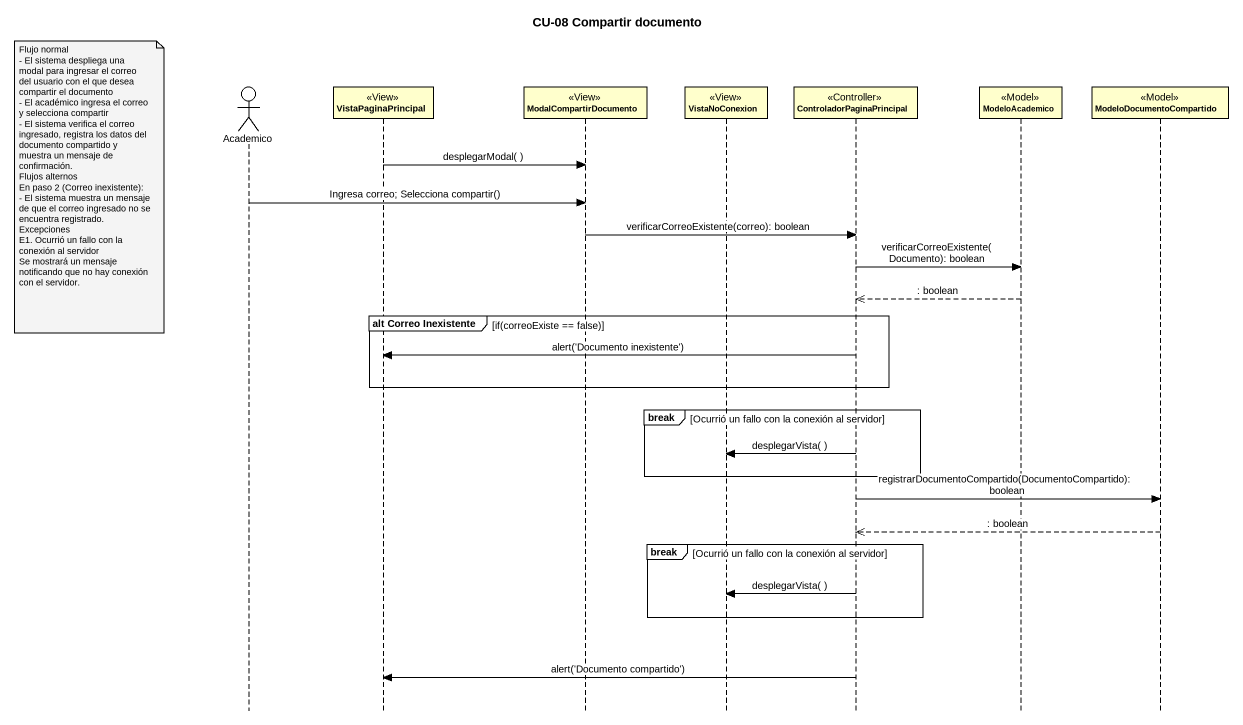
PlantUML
@startuml
title CU-08 Compartir documento
hide footbox
actor Academico
participant VistaPaginaPrincipal <<View>>
participant ModalCompartirDocumento <<View>>
participant VistaNoConexion <<View>>
participant ControladorPaginaPrincipal <<Controller>>
participant ModeloAcademico <<Model>>
participant ModeloDocumentoCompartido <<Model>>

VistaPaginaPrincipal -> ModalCompartirDocumento : desplegarModal( )
note left of Academico
  Flujo normal
  - El sistema despliega una modal para ingresar el correo del usuario con el que desea compartir el documento
  - El académico ingresa el correo y selecciona compartir
  - El sistema verifica el correo ingresado, registra los datos del documento compartido y muestra un mensaje de confirmación.
  Flujos alternos
  En paso 2 (Correo inexistente):
  - El sistema muestra un mensaje de que el correo ingresado no se encuentra registrado.
  Excepciones
  E1. Ocurrió un fallo con la conexión al servidor
  Se mostrará un mensaje notificando que no hay conexión con el servidor.
end note
Academico -> ModalCompartirDocumento : Ingresa correo; Selecciona compartir()
ModalCompartirDocumento -> ControladorPaginaPrincipal : verificarCorreoExistente(correo): boolean
ControladorPaginaPrincipal -> ModeloAcademico : verificarCorreoExistente(Documento): boolean
ModeloAcademico -->> ControladorPaginaPrincipal : : boolean
group alt Correo Inexistente [if(correoExiste == false)]
  ControladorPaginaPrincipal -> VistaPaginaPrincipal : alert('Documento inexistente')
end
break Ocurrió un fallo con la conexión al servidor
  ControladorPaginaPrincipal -> VistaNoConexion : desplegarVista( )
end
ControladorPaginaPrincipal -> ModeloDocumentoCompartido : registrarDocumentoCompartido(DocumentoCompartido): boolean
ModeloDocumentoCompartido -->> ControladorPaginaPrincipal : : boolean
break Ocurrió un fallo con la conexión al servidor
  ControladorPaginaPrincipal -> VistaNoConexion : desplegarVista( )
end
ControladorPaginaPrincipal -> VistaPaginaPrincipal : alert('Documento compartido')
@enduml
